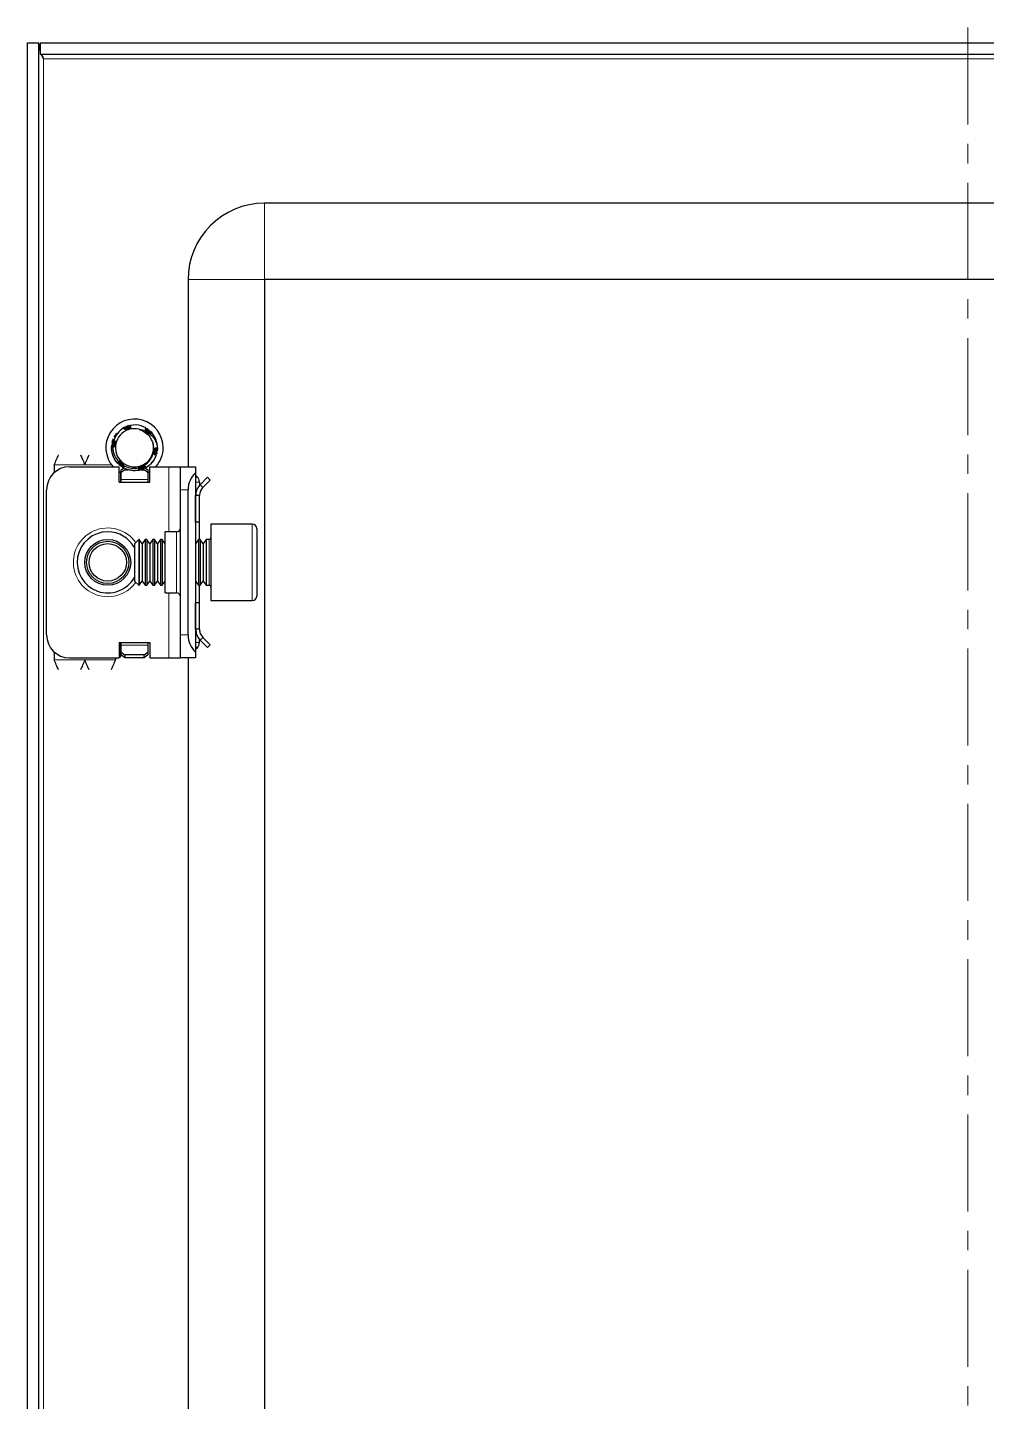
# Model space of a CAD drawing. Header units: millimetres. Extents: x 254 to 1192, y -979 to 1409.
# Drawn here: x 945.9 to 1071.4, y 1116.2 to 1296 of the extents above; entities that cross this region are included whole.
import ezdxf

# ---------------------------------------------------------------- set-up
doc = ezdxf.new("R2010")
doc.units = ezdxf.units.MM
doc.linetypes.add('CENTERX2', pattern=[20.32, 12.7, -2.54, 2.54, -2.54])
doc.layers.add('FORMAT', color=7, linetype='Continuous')

msp = doc.modelspace()

# ---------------------------------------------------------------- linework, layer by layer
at = {"color": 7, "linetype": 'Continuous', "lineweight": 25}
for p, q in [((945.93, 1294.05), (947.43, 1294.05)), ((945.93, -866.95), (945.93, 1294.05)), ((947.43, -866.95), (947.43, 1294.05)), ((947.63, 1292.55), (947.63, 1294.05)), ((947.63, 1294.05), (1190.23, 1294.05)), ((947.63, 1292.55), (1190.23, 1292.55)), ((1160.93, 1273.05), (976.93, 1273.05)), ((966.93, 1263.05), (966.93, 1238.55)), ((976.93, 1263.05), (976.93, -835.95)), ((1160.93, 1263.05), (976.93, 1263.05)), ((958.31, 1243.57), (958.51, 1243.69)), ((958.48, 1243.68), (958.44, 1243.65)), ((958.49, 1243.61), (958.44, 1243.65)), ((958.48, 1243.68), (958.71, 1243.76)), ((958.67, 1243.77), (958.62, 1243.75)), ((958.86, 1243.85), (958.81, 1243.83)), ((958.86, 1243.85), (959.08, 1243.92)), ((959.05, 1243.92), (959, 1243.9)), ((959.24, 1243.97), (959.19, 1243.96)), ((960.13, 1244.04), (959.38, 1243.97)), ((961.63, 1243.52), (961.58, 1243.55)), ((961.79, 1243.4), (961.75, 1243.43)), ((961.95, 1243.27), (961.91, 1243.3)), ((962.09, 1243.13), (962.06, 1243.16)), ((962.09, 1243.13), (962.21, 1242.99)), ((962.2, 1243.01), (962.19, 1243.02)), ((956.93, 1241.14), (956.96, 1241.4)), ((956.93, 1240.94), (956.96, 1241.18)), ((956.93, 1241.14), (956.93, 1241.09)), ((956.93, 1240.94), (956.93, 1240.89)), ((956.95, 1241.35), (956.94, 1241.3)), ((956.95, 1240.74), (956.95, 1240.69)), ((956.97, 1241.55), (956.97, 1241.5)), ((957.01, 1241.75), (957, 1241.71)), ((957.01, 1241.75), (957.09, 1241.99)), ((957.07, 1241.94), (957.05, 1241.9)), ((962.22, 1241.92), (962.39, 1241.51)), ((962.92, 1240.85), (962.86, 1240.54)), ((962.9, 1240.65), (962.91, 1240.7)), ((962.92, 1240.85), (962.93, 1240.9)), ((962.93, 1241.05), (962.93, 1241.05)), ((956.97, 1240.55), (956.98, 1240.5)), ((957.01, 1240.36), (957.02, 1240.32)), ((957.06, 1240.19), (957.07, 1240.14)), ((957.12, 1240.01), (957.12, 1240)), ((957.7, 1239.04), (957.73, 1239)), ((957.84, 1238.9), (957.87, 1238.87)), ((962.17, 1239.12), (962.05, 1238.93)), ((962.7, 1239.93), (962.6, 1239.74)), ((962.71, 1239.93), (962.61, 1239.75)), ((962.77, 1240.07), (962.78, 1240.11)), ((962.82, 1240.25), (962.83, 1240.29)), ((962.87, 1240.44), (962.88, 1240.49)), ((949.43, 1238.8), (949.43, 1237.78)), ((951.43, 1238.55), (957.93, 1238.55)), ((957.93, 1236.55), (957.93, 1238.55)), ((958.13, 1237.76), (957.93, 1237.88)), ((958.15, 1238.63), (957.94, 1238.82)), ((957.99, 1238.76), (958.03, 1238.73)), ((958.13, 1236.55), (958.13, 1237.76)), ((958.15, 1238.63), (958.19, 1238.6)), ((958.18, 1238.17), (958.52, 1238.41)), ((958.68, 1238.17), (958.18, 1237.82)), ((958.18, 1237.82), (958.18, 1238.17)), ((958.18, 1236.9), (958.18, 1237.82)), ((958.32, 1238.52), (958.36, 1238.49)), ((958.5, 1238.41), (958.36, 1238.53)), ((958.5, 1238.41), (958.54, 1238.39)), ((958.68, 1238.17), (959.08, 1238.17)), ((958.85, 1238.25), (958.9, 1238.23)), ((959.03, 1238.19), (959.08, 1238.17)), ((959.21, 1238.14), (959.25, 1238.13)), ((960.38, 1238.09), (960.2, 1238.06)), ((960.53, 1238.11), (960.57, 1238.12)), ((960.77, 1238.17), (961.18, 1238.17)), ((961.68, 1237.82), (961.18, 1238.17)), ((961.27, 1238.46), (961.68, 1238.17)), ((961.68, 1238.17), (961.68, 1237.82)), ((961.93, 1237.88), (961.68, 1237.73)), ((961.68, 1237.82), (961.68, 1236.9)), ((961.93, 1236.55), (961.93, 1238.55)), ((961.93, 1238.55), (964.43, 1238.55)), ((964.43, 1238.55), (965.93, 1238.55)), ((965.93, 1238.55), (967.93, 1238.55)), ((965.93, 1235.55), (965.93, 1238.55)), ((967.93, 1238.55), (967.93, 1237.78)), ((967.93, 1237.78), (967.93, 1214.31)), ((967.93, 1237.46), (968.14, 1237.26)), ((968.52, 1236.21), (969.49, 1237.19)), ((969.49, 1237.19), (969.84, 1236.83)), ((948.43, 1216.55), (948.43, 1235.55)), ((957.93, 1236.55), (961.93, 1236.55)), ((958.18, 1236.55), (958.18, 1236.9)), ((961.68, 1236.9), (961.68, 1236.55)), ((965.93, 1216.55), (965.93, 1235.55)), ((966.93, 1216.55), (966.93, 1235.55)), ((968.43, 1236.55), (968.43, 1236.09)), ((968.87, 1235.86), (968.52, 1236.21)), ((968.87, 1235.86), (969.84, 1236.83)), ((968.43, 1234.8), (967.93, 1234.8)), ((967.93, 1231.3), (967.93, 1234.8)), ((968.43, 1231.3), (968.43, 1234.8)), ((965.43, 1230.05), (963.93, 1230.05)), ((963.93, 1222.05), (963.93, 1230.05)), ((968.43, 1231.3), (967.93, 1231.3)), ((968.43, 1229.05), (968.43, 1231.3)), ((975.33, 1231.05), (969.93, 1231.05)), ((969.93, 1231.05), (969.93, 1223.35)), ((975.93, 1230.45), (975.93, 1223.68)), ((960.48, 1229.05), (959.93, 1228.49)), ((959.93, 1228.49), (959.93, 1224.73)), ((960.54, 1229.05), (960.48, 1229.05)), ((960.48, 1229.05), (960.48, 1224.43)), ((960.93, 1228.49), (960.54, 1229.05)), ((960.54, 1229.05), (960.54, 1228.58)), ((960.54, 1228.58), (960.54, 1223.05)), ((961.32, 1229.05), (960.93, 1228.49)), ((960.93, 1228.49), (960.93, 1228.11)), ((960.93, 1228.11), (960.93, 1223.6)), ((961.54, 1229.05), (961.32, 1229.05)), ((961.32, 1229.05), (961.32, 1228.58)), ((961.32, 1228.58), (961.32, 1223.05)), ((961.93, 1228.49), (961.54, 1229.05)), ((961.54, 1229.05), (961.54, 1228.58)), ((961.54, 1228.58), (961.54, 1223.05)), ((962.32, 1229.05), (961.93, 1228.49)), ((961.93, 1228.49), (961.93, 1228.11)), ((961.93, 1228.11), (961.93, 1223.6)), ((962.54, 1229.05), (962.32, 1229.05)), ((962.32, 1229.05), (962.32, 1228.58)), ((962.32, 1228.58), (962.32, 1223.05)), ((962.93, 1228.49), (962.54, 1229.05)), ((962.54, 1229.05), (962.54, 1228.58)), ((962.54, 1228.58), (962.54, 1223.05)), ((963.32, 1229.05), (962.93, 1228.49)), ((962.93, 1228.49), (962.93, 1228.11)), ((962.93, 1228.11), (962.93, 1223.6)), ((963.54, 1229.05), (963.32, 1229.05)), ((963.32, 1229.05), (963.32, 1228.58)), ((963.32, 1228.58), (963.32, 1223.05)), ((963.93, 1228.49), (963.54, 1229.05)), ((963.54, 1229.05), (963.54, 1228.58)), ((963.54, 1228.58), (963.54, 1223.05)), ((968.32, 1229.05), (967.93, 1228.49)), ((968.54, 1229.05), (968.32, 1229.05)), ((968.32, 1229.05), (968.32, 1228.58)), ((968.32, 1228.58), (968.32, 1223.05)), ((968.93, 1228.49), (968.54, 1229.05)), ((968.54, 1229.05), (968.54, 1228.58)), ((968.54, 1228.58), (968.54, 1223.05)), ((969.32, 1229.05), (968.93, 1228.49)), ((968.93, 1228.49), (968.93, 1228.11)), ((968.93, 1228.11), (968.93, 1223.6)), ((969.68, 1229.05), (969.32, 1229.05)), ((969.32, 1229.05), (969.32, 1228.58)), ((969.32, 1228.58), (969.32, 1223.05)), ((959.93, 1224.73), (959.93, 1223.6)), ((959.93, 1223.6), (960.48, 1223.05)), ((960.48, 1224.43), (960.48, 1223.05)), ((960.48, 1223.05), (960.54, 1223.05)), ((960.54, 1223.05), (960.93, 1223.6)), ((960.93, 1223.6), (961.32, 1223.05)), ((961.32, 1223.05), (961.54, 1223.05)), ((961.54, 1223.05), (961.93, 1223.6)), ((961.93, 1223.6), (962.32, 1223.05)), ((962.32, 1223.05), (962.54, 1223.05)), ((962.54, 1223.05), (962.93, 1223.6)), ((962.93, 1223.6), (963.32, 1223.05)), ((963.32, 1223.05), (963.54, 1223.05)), ((963.54, 1223.05), (963.93, 1223.6)), ((967.93, 1223.6), (968.32, 1223.05)), ((968.32, 1223.05), (968.54, 1223.05)), ((968.43, 1220.8), (968.43, 1223.05)), ((968.54, 1223.05), (968.93, 1223.6)), ((968.93, 1223.6), (969.32, 1223.05)), ((969.32, 1223.05), (969.68, 1223.05)), ((969.93, 1223.35), (969.93, 1221.05)), ((975.93, 1223.68), (975.93, 1221.65)), ((963.93, 1222.05), (965.43, 1222.05)), ((969.93, 1221.05), (975.33, 1221.05)), ((967.93, 1220.8), (968.43, 1220.8)), ((967.93, 1217.3), (967.93, 1220.8)), ((968.43, 1217.3), (968.43, 1220.8)), ((957.93, 1215.55), (957.93, 1213.55)), ((957.93, 1215.55), (961.93, 1215.55)), ((958.13, 1213.67), (958.13, 1215.55)), ((958.18, 1215.2), (958.18, 1215.55)), ((961.68, 1215.55), (961.68, 1215.2)), ((961.93, 1215.55), (961.93, 1213.55)), ((965.93, 1213.55), (965.93, 1216.55)), ((968.43, 1217.3), (967.93, 1217.3)), ((968.43, 1215.55), (968.43, 1215.94)), ((968.87, 1216.24), (968.52, 1215.88)), ((968.52, 1215.88), (969.49, 1214.91)), ((968.87, 1216.24), (969.84, 1215.26)), ((949.43, 1214.31), (949.43, 1213.3)), ((958.18, 1214.28), (958.18, 1215.2)), ((958.18, 1214.28), (958.68, 1213.93)), ((958.18, 1213.93), (958.18, 1214.28)), ((958.68, 1213.57), (958.18, 1213.93)), ((961.18, 1213.93), (958.68, 1213.93)), ((958.68, 1213.93), (958.68, 1213.57)), ((961.18, 1213.93), (961.68, 1214.28)), ((961.18, 1213.57), (961.18, 1213.93)), ((961.68, 1213.93), (961.18, 1213.57)), ((961.68, 1215.2), (961.68, 1214.28)), ((961.68, 1214.28), (961.68, 1213.93)), ((968.14, 1214.84), (967.93, 1214.63)), ((967.93, 1214.31), (967.93, 1213.55)), ((969.49, 1214.91), (969.84, 1215.26)), ((951.43, 1213.55), (957.93, 1213.55)), ((957.43, 1213.55), (957.43, 1213.3)), ((957.93, 1213.67), (958.13, 1213.67)), ((961.18, 1213.57), (958.68, 1213.57)), ((961.93, 1213.55), (964.43, 1213.55)), ((964.43, 1213.55), (965.93, 1213.55)), ((967.93, 1213.55), (965.93, 1213.55)), ((966.93, 1213.55), (966.93, 538.55))]:
    msp.add_line(p, q, dxfattribs=at)
at = {"color": 8, "linetype": 'Continuous', "lineweight": 18}
for p, q in [((948.03, -864.85), (948.03, 1291.95)), ((948.03, 1291.95), (1189.83, 1291.95)), ((976.93, 1263.05), (976.93, 1273.05)), ((976.93, 1263.05), (966.93, 1263.05)), ((949.43, 1238.8), (953.43, 1238.8)), ((953.43, 1238.8), (956.93, 1238.8)), ((964.43, 1230.05), (964.43, 1238.55)), ((967.93, 1237.05), (968.14, 1237.26)), ((961.68, 1236.9), (958.18, 1236.9)), ((966.93, 1235.55), (965.93, 1235.55)), ((967.93, 1236.55), (968.43, 1236.55)), ((965.43, 1222.05), (965.43, 1230.05)), ((975.33, 1223.35), (975.33, 1231.05)), ((969.68, 1223.05), (969.68, 1229.05)), ((975.33, 1221.05), (975.33, 1223.35)), ((964.43, 1213.55), (964.43, 1222.05)), ((965.93, 1216.55), (966.93, 1216.55)), ((967.93, 1215.55), (968.43, 1215.55)), ((958.18, 1215.2), (961.68, 1215.2)), ((967.93, 1215.05), (968.14, 1214.84)), ((949.43, 1213.3), (953.43, 1213.3)), ((957.43, 1213.3), (953.43, 1213.3))]:
    msp.add_line(p, q, dxfattribs=at)
at = {"color": 7, "linetype": 'Continuous', "lineweight": 25}
for radius in [3, 2.76, 2.45]:
    msp.add_circle((956.43, 1226.05), radius, dxfattribs=at)
for centre, radius, start, end in [((976.93, 1263.05), 10, 90, 180), ((959.93, 1241.05), 3.75, 0, 221.8103), ((959.93, 1241.05), 2.5, 108.5944, 168.5944), ((959.93, 1241.05), 2.5, 75.8881, 108.5944), ((959.93, 1241.05), 3, 59.9286, 86.2193), ((959.93, 1241.05), 3, 360, 40.7437), ((959.93, 1241.05), 2.5, 168.5944, 228.5944), ((959.93, 1241.05), 2.5, 348.5944, 10.5165), ((959.93, 1241.05), 3.75, 318.1897, 0), ((959.93, 1241.05), 2.5, 228.5944, 288.5944), ((959.93, 1241.05), 2.5, 288.5944, 348.5944), ((951.43, 1235.55), 3, 90, 180), ((969.93, 1235.55), 3, 131.8103, 180), ((967.43, 1236.55), 1, 360, 45), ((956.43, 1226.05), 4, 90, 331.045), ((956.43, 1226.05), 4, 28.955, 90), ((965.43, 1230.55), 0.5, 270, 0), ((975.33, 1230.45), 0.6, 0, 90), ((969.68, 1229.3), 0.25, 270, 0), ((969.68, 1222.8), 0.25, 360, 90), ((965.43, 1221.55), 0.5, 0, 90), ((975.33, 1221.65), 0.6, 270, 360), ((951.43, 1216.55), 3, 180, 270), ((969.93, 1216.55), 3, 180, 228.1897), ((967.43, 1215.55), 1, 315, 0)]:
    msp.add_arc(centre, radius, start, end, dxfattribs=at)
at = {"color": 8, "linetype": 'Continuous', "lineweight": 18}
for start, end in [(35.4622, 270), (270, 324.5378)]:
    msp.add_arc((956.43, 1226.05), 4.5, start, end, dxfattribs=at)
at = {"color": 7, "linetype": 'Continuous', "lineweight": 25}
for points, knots in [([(947.63, 1292.94), (947.62, 1292.97), (947.48, 1293.34), (947.45, 1293.71), (947.43, 1294.05)], [0, 0, 0, 0, 0.0909305, 1, 1, 1, 1]), ([(948.03, 1291.95), (947.94, 1292.13), (947.85, 1292.33), (947.78, 1292.53), (947.77, 1292.55)], [0, 0, 0, 0, 0.908361, 1, 1, 1, 1]), ([(958.47, 1243.6), (958.39, 1243.55), (958.05, 1243.32), (957.56, 1242.81), (957.33, 1242.26), (957.23, 1242.02)], [0, 0, 0, 0, 0.128781, 0.613629, 1, 1, 1, 1]), ([(957.29, 1242.46), (957.3, 1242.49), (957.37, 1242.67), (957.5, 1242.81), (957.6, 1242.94)], [0, 0, 0, 0, 0.128161, 1, 1, 1, 1]), ([(959.13, 1243.42), (959.12, 1243.41), (959.07, 1243.4), (958.99, 1243.39), (958.9, 1243.39), (958.81, 1243.4), (958.72, 1243.43), (958.64, 1243.46), (958.56, 1243.51), (958.51, 1243.56), (958.48, 1243.59), (958.47, 1243.6)], [0, 0, 0, 0, 0.04296, 0.1733, 0.274263, 0.401081, 0.527716, 0.654259, 0.780759, 0.936852, 1, 1, 1, 1]), ([(958.48, 1243.68), (958.51, 1243.66), (958.57, 1243.62), (958.64, 1243.55), (958.68, 1243.49), (958.7, 1243.45), (958.7, 1243.43)], [0, 0, 0, 0, 0.319514, 0.608493, 0.891527, 1, 1, 1, 1]), ([(958.78, 1243.41), (958.78, 1243.41), (958.78, 1243.45), (958.76, 1243.51), (958.73, 1243.6), (958.68, 1243.68), (958.64, 1243.73), (958.62, 1243.75)], [0, 0, 0, 0, 0.00279, 0.269575, 0.536371, 0.765499, 1, 1, 1, 1]), ([(958.67, 1243.77), (958.69, 1243.75), (958.75, 1243.71), (958.81, 1243.63), (958.85, 1243.55), (958.88, 1243.47), (958.88, 1243.42), (958.89, 1243.39)], [0, 0, 0, 0, 0.234253, 0.442787, 0.646465, 0.841043, 1, 1, 1, 1]), ([(958.92, 1243.39), (958.92, 1243.42), (958.93, 1243.48), (958.92, 1243.58), (958.9, 1243.67), (958.86, 1243.76), (958.83, 1243.81), (958.81, 1243.83)], [0, 0, 0, 0, 0.181695, 0.396783, 0.61186, 0.803681, 1, 1, 1, 1]), ([(958.86, 1243.85), (958.88, 1243.83), (958.93, 1243.78), (958.98, 1243.7), (959.02, 1243.61), (959.03, 1243.53), (959.03, 1243.46), (959.02, 1243.41), (959.02, 1243.39)], [0, 0, 0, 0, 0.208724, 0.39105, 0.568219, 0.73683, 0.894853, 1, 1, 1, 1]), ([(959.04, 1243.4), (959.04, 1243.41), (959.06, 1243.44), (959.08, 1243.52), (959.09, 1243.62), (959.08, 1243.72), (959.05, 1243.81), (959.02, 1243.87), (959, 1243.9)], [0, 0, 0, 0, 0.0433877, 0.2328804, 0.4222739, 0.6116319, 0.8032794, 1, 1, 1, 1]), ([(959.05, 1243.92), (959.07, 1243.89), (959.11, 1243.84), (959.15, 1243.75), (959.17, 1243.67), (959.17, 1243.58), (959.16, 1243.51), (959.15, 1243.45), (959.13, 1243.42), (959.12, 1243.42)], [0, 0, 0, 0, 0.198483, 0.367712, 0.531083, 0.685778, 0.830503, 0.965152, 1, 1, 1, 1]), ([(959.38, 1243.97), (959.39, 1243.95), (959.41, 1243.91), (959.43, 1243.83), (959.43, 1243.75), (959.41, 1243.68), (959.37, 1243.59), (959.31, 1243.51), (959.22, 1243.45), (959.16, 1243.43), (959.13, 1243.42)], [0, 0, 0, 0, 0.098631, 0.238541, 0.378532, 0.49895, 0.601027, 0.777401, 0.9101, 1, 1, 1, 1]), ([(959.15, 1243.44), (959.16, 1243.46), (959.19, 1243.51), (959.22, 1243.59), (959.24, 1243.69), (959.24, 1243.82), (959.21, 1243.91), (959.19, 1243.96)], [0, 0, 0, 0, 0.13286, 0.29106, 0.491007, 0.69089, 1, 1, 1, 1]), ([(959.24, 1243.97), (959.25, 1243.94), (959.28, 1243.89), (959.31, 1243.81), (959.32, 1243.72), (959.31, 1243.64), (959.28, 1243.55), (959.24, 1243.49), (959.21, 1243.45)], [0, 0, 0, 0, 0.16279, 0.324686, 0.479688, 0.626058, 0.76302, 1, 1, 1, 1]), ([(959.23, 1243.47), (959.24, 1243.47), (959.27, 1243.5), (959.3, 1243.56), (959.35, 1243.63), (959.38, 1243.73), (959.39, 1243.82), (959.39, 1243.9), (959.39, 1243.95), (959.38, 1243.97)], [0, 0, 0, 0, 0.036757, 0.196192, 0.355485, 0.51469, 0.719746, 0.882005, 1, 1, 1, 1]), ([(960.54, 1243.47), (960.82, 1243.42), (961.12, 1243.37), (961.39, 1243.24), (961.4, 1243.24)], [0, 0, 0, 0, 0.965671, 1, 1, 1, 1]), ([(960.54, 1243.47), (960.63, 1243.44), (960.77, 1243.38), (960.9, 1243.31), (960.94, 1243.28)], [0, 0, 0, 0, 0.681733, 1, 1, 1, 1]), ([(960.94, 1243.28), (961.01, 1243.25), (961.33, 1243.09), (961.85, 1242.67), (962.09, 1242.17), (962.22, 1241.92)], [0, 0, 0, 0, 0.130652, 0.560007, 1, 1, 1, 1]), ([(961.4, 1243.24), (961.39, 1243.25), (961.38, 1243.3), (961.37, 1243.37), (961.38, 1243.46), (961.39, 1243.56), (961.42, 1243.62), (961.43, 1243.65)], [0, 0, 0, 0, 0.113604, 0.31095, 0.508229, 0.75166, 1, 1, 1, 1]), ([(961.45, 1243.63), (961.45, 1243.6), (961.45, 1243.53), (961.42, 1243.43), (961.4, 1243.37), (961.38, 1243.35), (961.38, 1243.35)], [0, 0, 0, 0, 0.357139, 0.680979, 0.998183, 1, 1, 1, 1]), ([(961.39, 1243.26), (961.41, 1243.28), (961.46, 1243.32), (961.51, 1243.39), (961.56, 1243.47), (961.58, 1243.52), (961.58, 1243.55)], [0, 0, 0, 0, 0.228254, 0.510351, 0.752319, 1, 1, 1, 1]), ([(962, 1242.83), (961.98, 1242.83), (961.94, 1242.81), (961.85, 1242.81), (961.75, 1242.82), (961.66, 1242.86), (961.59, 1242.91), (961.5, 1242.99), (961.43, 1243.11), (961.41, 1243.2), (961.4, 1243.24)], [0, 0, 0, 0, 0.073646, 0.169563, 0.351373, 0.438893, 0.519676, 0.682906, 0.8512, 1, 1, 1, 1]), ([(961.63, 1243.52), (961.62, 1243.49), (961.61, 1243.42), (961.58, 1243.33), (961.53, 1243.25), (961.48, 1243.19), (961.44, 1243.16), (961.42, 1243.15)], [0, 0, 0, 0, 0.240212, 0.454711, 0.664287, 0.864517, 1, 1, 1, 1]), ([(961.44, 1243.11), (961.46, 1243.12), (961.52, 1243.15), (961.6, 1243.2), (961.67, 1243.27), (961.72, 1243.35), (961.74, 1243.4), (961.75, 1243.43)], [0, 0, 0, 0, 0.172104, 0.391099, 0.610089, 0.802801, 1, 1, 1, 1]), ([(961.79, 1243.4), (961.78, 1243.37), (961.77, 1243.3), (961.73, 1243.21), (961.67, 1243.14), (961.61, 1243.09), (961.55, 1243.05), (961.5, 1243.03), (961.49, 1243.03)], [0, 0, 0, 0, 0.209239, 0.392702, 0.571062, 0.740844, 0.899958, 1, 1, 1, 1]), ([(961.5, 1243.01), (961.51, 1243.01), (961.55, 1243.01), (961.63, 1243.04), (961.72, 1243.09), (961.8, 1243.15), (961.86, 1243.22), (961.9, 1243.27), (961.91, 1243.3)], [0, 0, 0, 0, 0.0505, 0.241124, 0.431653, 0.622154, 0.808692, 1, 1, 1, 1]), ([(961.95, 1243.27), (961.94, 1243.23), (961.91, 1243.17), (961.86, 1243.09), (961.8, 1243.03), (961.73, 1242.99), (961.65, 1242.96), (961.6, 1242.94), (961.57, 1242.94), (961.56, 1242.94)], [0, 0, 0, 0, 0.198035, 0.367663, 0.531495, 0.686664, 0.831818, 0.981917, 1, 1, 1, 1]), ([(961.58, 1242.93), (961.58, 1242.93), (961.62, 1242.93), (961.68, 1242.93), (961.77, 1242.95), (961.85, 1242.99), (961.93, 1243.03), (962, 1243.09), (962.04, 1243.14), (962.06, 1243.16)], [0, 0, 0, 0, 0.018281, 0.175639, 0.332896, 0.490097, 0.647274, 0.821632, 1, 1, 1, 1]), ([(962.09, 1243.13), (962.08, 1243.1), (962.05, 1243.05), (961.99, 1242.99), (961.92, 1242.94), (961.85, 1242.9), (961.78, 1242.88), (961.7, 1242.87), (961.65, 1242.88), (961.63, 1242.89)], [0, 0, 0, 0, 0.159446, 0.318034, 0.469983, 0.61348, 0.747649, 0.872856, 1, 1, 1, 1]), ([(961.64, 1242.88), (961.67, 1242.87), (961.73, 1242.86), (961.81, 1242.86), (961.89, 1242.87), (961.97, 1242.89), (962.08, 1242.93), (962.15, 1242.99), (962.19, 1243.02)], [0, 0, 0, 0, 0.149407, 0.278563, 0.407661, 0.536722, 0.727045, 1, 1, 1, 1]), ([(962.2, 1243.01), (962.19, 1242.98), (962.15, 1242.93), (962.09, 1242.88), (962.04, 1242.85), (962, 1242.83), (962, 1242.83)], [0, 0, 0, 0, 0.315056, 0.630194, 0.945514, 1, 1, 1, 1]), ([(962, 1242.83), (962.03, 1242.81), (962.27, 1242.58), (962.62, 1242.12), (962.86, 1241.51), (962.91, 1241.17), (962.93, 1241.05)], [0, 0, 0, 0, 0.050685, 0.485619, 0.826643, 1, 1, 1, 1]), ([(956.93, 1241.14), (956.96, 1241.16), (957.03, 1241.19), (957.12, 1241.21), (957.21, 1241.22), (957.26, 1241.21), (957.28, 1241.2)], [0, 0, 0, 0, 0.293779, 0.558982, 0.818494, 1, 1, 1, 1]), ([(957.16, 1241.12), (957.14, 1241.12), (957.09, 1241.13), (957.01, 1241.12), (956.96, 1241.1), (956.93, 1241.09)], [0, 0, 0, 0, 0.236131, 0.613435, 1, 1, 1, 1]), ([(957.7, 1239.04), (957.58, 1239.19), (957.3, 1239.54), (957.01, 1240.2), (956.96, 1240.71), (956.93, 1240.96)], [0, 0, 0, 0, 0.274163, 0.639603, 1, 1, 1, 1]), ([(957.33, 1241.25), (957.32, 1241.25), (957.28, 1241.27), (957.21, 1241.3), (957.12, 1241.32), (957.03, 1241.32), (956.97, 1241.31), (956.94, 1241.3)], [0, 0, 0, 0, 0.050156, 0.304513, 0.55888, 0.776903, 1, 1, 1, 1]), ([(957.04, 1240.3), (957.02, 1240.35), (956.96, 1240.5), (956.95, 1240.66), (956.94, 1240.78)], [0, 0, 0, 0, 0.28291, 1, 1, 1, 1]), ([(956.95, 1241.35), (956.98, 1241.36), (957.04, 1241.39), (957.14, 1241.4), (957.23, 1241.4), (957.31, 1241.37), (957.37, 1241.36), (957.39, 1241.34), (957.39, 1241.34)], [0, 0, 0, 0, 0.227908, 0.430276, 0.627707, 0.816134, 0.99284, 1, 1, 1, 1]), ([(956.97, 1241.55), (957.01, 1241.56), (957.07, 1241.58), (957.17, 1241.58), (957.26, 1241.57), (957.34, 1241.54), (957.4, 1241.5), (957.44, 1241.46), (957.45, 1241.45)], [0, 0, 0, 0, 0.205811, 0.38496, 0.558827, 0.724121, 0.878934, 1, 1, 1, 1]), ([(957.41, 1241.36), (957.38, 1241.38), (957.33, 1241.43), (957.24, 1241.47), (957.15, 1241.5), (957.06, 1241.51), (957, 1241.51), (956.97, 1241.5)], [0, 0, 0, 0, 0.19243, 0.403622, 0.614801, 0.805152, 1, 1, 1, 1]), ([(957.44, 1241.5), (957.41, 1241.52), (957.37, 1241.57), (957.29, 1241.63), (957.2, 1241.67), (957.11, 1241.7), (957.04, 1241.7), (957, 1241.71)], [0, 0, 0, 0, 0.183111, 0.381533, 0.579913, 0.787111, 1, 1, 1, 1]), ([(957.01, 1241.75), (957.05, 1241.76), (957.12, 1241.76), (957.21, 1241.75), (957.29, 1241.72), (957.36, 1241.68), (957.42, 1241.64), (957.45, 1241.6), (957.47, 1241.58)], [0, 0, 0, 0, 0.207037, 0.38272, 0.55212, 0.712365, 0.86221, 1, 1, 1, 1]), ([(957.47, 1241.59), (957.46, 1241.61), (957.44, 1241.65), (957.39, 1241.72), (957.31, 1241.79), (957.23, 1241.84), (957.14, 1241.88), (957.08, 1241.89), (957.05, 1241.9)], [0, 0, 0, 0, 0.112687, 0.266978, 0.464332, 0.661607, 0.829157, 1, 1, 1, 1]), ([(957.06, 1241.88), (957.06, 1241.9), (957.08, 1242.02), (957.13, 1242.12), (957.17, 1242.2)], [0, 0, 0, 0, 0.218168, 1, 1, 1, 1]), ([(957.07, 1241.94), (957.1, 1241.94), (957.15, 1241.94), (957.24, 1241.91), (957.31, 1241.88), (957.38, 1241.83), (957.43, 1241.77), (957.46, 1241.71), (957.49, 1241.67), (957.49, 1241.64), (957.49, 1241.64)], [0, 0, 0, 0, 0.159812, 0.318711, 0.470648, 0.614013, 0.748131, 0.873387, 0.991083, 1, 1, 1, 1]), ([(957.48, 1241.54), (957.47, 1241.51), (957.45, 1241.44), (957.4, 1241.34), (957.33, 1241.25), (957.26, 1241.19), (957.19, 1241.14), (957.14, 1241.1), (957.1, 1241.09), (957.09, 1241.09)], [0, 0, 0, 0, 0.125166, 0.336769, 0.488675, 0.640371, 0.791962, 0.943503, 1, 1, 1, 1]), ([(957.09, 1241.09), (957.1, 1241.01), (957.12, 1240.62), (957.29, 1239.95), (957.66, 1239.47), (957.83, 1239.25)], [0, 0, 0, 0, 0.108003, 0.585763, 1, 1, 1, 1]), ([(957.23, 1242.02), (957.23, 1242.02), (957.26, 1242.01), (957.32, 1241.98), (957.38, 1241.93), (957.42, 1241.88), (957.46, 1241.8), (957.49, 1241.7), (957.49, 1241.6), (957.48, 1241.55), (957.48, 1241.54)], [0, 0, 0, 0, 0.022761, 0.192243, 0.346896, 0.477535, 0.588677, 0.783334, 0.968624, 1, 1, 1, 1]), ([(957.5, 1241.61), (957.49, 1241.65), (957.48, 1241.71), (957.44, 1241.79), (957.39, 1241.87), (957.33, 1241.94), (957.28, 1241.98), (957.24, 1242.01), (957.23, 1242.02)], [0, 0, 0, 0, 0.182737, 0.363423, 0.543947, 0.724373, 0.904747, 1, 1, 1, 1]), ([(962.38, 1240.55), (962.38, 1240.56), (962.39, 1240.61), (962.41, 1240.66), (962.43, 1240.71), (962.44, 1240.72)], [0, 0, 0, 0, 0.157682, 0.8030401, 1, 1, 1, 1]), ([(962.44, 1240.72), (962.45, 1240.82), (962.46, 1241.09), (962.42, 1241.35), (962.39, 1241.51)], [0, 0, 0, 0, 0.408521, 1, 1, 1, 1]), ([(962.41, 1240.7), (962.42, 1240.69), (962.45, 1240.65), (962.51, 1240.6), (962.6, 1240.55), (962.69, 1240.51), (962.78, 1240.49), (962.85, 1240.49), (962.88, 1240.49)], [0, 0, 0, 0, 0.0698715, 0.2584547, 0.4469509, 0.6354224, 0.81547, 1, 1, 1, 1]), ([(962.9, 1240.65), (962.87, 1240.63), (962.8, 1240.61), (962.71, 1240.61), (962.62, 1240.62), (962.54, 1240.64), (962.47, 1240.67), (962.44, 1240.7), (962.43, 1240.7)], [0, 0, 0, 0, 0.214065, 0.402363, 0.585629, 0.760234, 0.923894, 1, 1, 1, 1]), ([(962.44, 1240.76), (962.45, 1240.77), (962.46, 1240.81), (962.5, 1240.86), (962.56, 1240.91), (962.62, 1240.96), (962.7, 1241), (962.78, 1241.03), (962.86, 1241.05), (962.91, 1241.05), (962.93, 1241.05)], [0, 0, 0, 0, 0.060221, 0.18113, 0.301988, 0.42281, 0.589437, 0.75603, 0.87711, 1, 1, 1, 1]), ([(962.47, 1240.81), (962.49, 1240.79), (962.54, 1240.75), (962.63, 1240.71), (962.73, 1240.69), (962.82, 1240.68), (962.88, 1240.69), (962.91, 1240.7)], [0, 0, 0, 0, 0.189173, 0.404697, 0.62022, 0.807935, 1, 1, 1, 1]), ([(962.92, 1240.85), (962.89, 1240.84), (962.83, 1240.81), (962.73, 1240.79), (962.64, 1240.79), (962.56, 1240.8), (962.51, 1240.83), (962.49, 1240.84)], [0, 0, 0, 0, 0.235039, 0.445532, 0.651268, 0.847853, 1, 1, 1, 1]), ([(962.57, 1240.92), (962.6, 1240.91), (962.66, 1240.89), (962.75, 1240.88), (962.84, 1240.88), (962.9, 1240.89), (962.93, 1240.9)], [0, 0, 0, 0, 0.237597, 0.516729, 0.755527, 1, 1, 1, 1]), ([(962.93, 1241.06), (962.9, 1241.04), (962.84, 1241.01), (962.74, 1240.98), (962.68, 1240.98), (962.66, 1240.98)], [0, 0, 0, 0, 0.371226, 0.708872, 1, 1, 1, 1]), ([(962.93, 1241.06), (962.93, 1241.01), (962.93, 1240.93), (962.92, 1240.85), (962.91, 1240.83)], [0, 0, 0, 0, 0.659859, 1, 1, 1, 1]), ([(949.43, 1238.8), (949.53, 1239.04), (949.72, 1239.53), (949.91, 1239.92), (950, 1240.12)], [0, 0, 0, 0, 0.502065, 1, 1, 1, 1]), ([(952.86, 1240.11), (952.94, 1239.95), (953.11, 1239.61), (953.3, 1239.12), (953.41, 1238.84), (953.43, 1238.8)], [0, 0, 0, 0, 0.415483, 0.917152, 1, 1, 1, 1]), ([(953.43, 1238.8), (953.53, 1239.04), (953.72, 1239.53), (953.91, 1239.92), (954, 1240.12)], [0, 0, 0, 0, 0.502065, 1, 1, 1, 1]), ([(957.24, 1239.75), (957.22, 1239.78), (957.13, 1239.92), (957.09, 1240.08), (957.05, 1240.21)], [0, 0, 0, 0, 0.192577, 1, 1, 1, 1]), ([(957.62, 1239.17), (957.58, 1239.21), (957.44, 1239.34), (957.35, 1239.51), (957.28, 1239.64)], [0, 0, 0, 0, 0.288707, 1, 1, 1, 1]), ([(957.7, 1239.04), (957.72, 1239.06), (957.75, 1239.11), (957.82, 1239.17), (957.89, 1239.21), (957.96, 1239.24), (958.03, 1239.25), (958.1, 1239.26), (958.14, 1239.25), (958.15, 1239.24)], [0, 0, 0, 0, 0.169226, 0.337427, 0.497935, 0.649179, 0.790582, 0.922688, 1, 1, 1, 1]), ([(958.2, 1239.2), (958.19, 1239.2), (958.12, 1239.21), (958.02, 1239.19), (957.91, 1239.14), (957.82, 1239.09), (957.77, 1239.04), (957.73, 1239)], [0, 0, 0, 0, 0.046579, 0.362688, 0.551736, 0.740753, 1, 1, 1, 1]), ([(957.83, 1239.25), (957.84, 1239.26), (957.86, 1239.27), (957.91, 1239.28), (958, 1239.29), (958.11, 1239.28), (958.21, 1239.23), (958.26, 1239.19), (958.28, 1239.17)], [0, 0, 0, 0, 0.045866, 0.230744, 0.387461, 0.658246, 0.861978, 1, 1, 1, 1]), ([(958.19, 1239.24), (958.16, 1239.25), (958.1, 1239.27), (958.01, 1239.28), (957.92, 1239.27), (957.86, 1239.26), (957.83, 1239.25)], [0, 0, 0, 0, 0.251795, 0.502165, 0.752314, 1, 1, 1, 1]), ([(957.84, 1238.9), (957.85, 1238.93), (957.88, 1238.99), (957.94, 1239.06), (958.01, 1239.12), (958.08, 1239.16), (958.15, 1239.18), (958.19, 1239.18), (958.22, 1239.18)], [0, 0, 0, 0, 0.211659, 0.390361, 0.562352, 0.724819, 0.876696, 1, 1, 1, 1]), ([(958.29, 1239.13), (958.25, 1239.12), (958.19, 1239.11), (958.1, 1239.07), (958.01, 1239.02), (957.93, 1238.95), (957.89, 1238.89), (957.87, 1238.87)], [0, 0, 0, 0, 0.190996, 0.383798, 0.576553, 0.78528, 1, 1, 1, 1]), ([(957.99, 1238.76), (958, 1238.8), (958.02, 1238.86), (958.07, 1238.94), (958.12, 1239.01), (958.19, 1239.06), (958.25, 1239.1), (958.29, 1239.1), (958.3, 1239.1)], [0, 0, 0, 0, 0.219212, 0.409339, 0.593597, 0.768568, 0.932394, 1, 1, 1, 1]), ([(958.39, 1239.04), (958.39, 1239.04), (958.35, 1239.03), (958.29, 1239), (958.2, 1238.95), (958.13, 1238.89), (958.07, 1238.81), (958.04, 1238.76), (958.03, 1238.73)], [0, 0, 0, 0, 0.002693, 0.20821, 0.413641, 0.619057, 0.807274, 1, 1, 1, 1]), ([(958.15, 1238.63), (958.16, 1238.67), (958.17, 1238.74), (958.21, 1238.83), (958.26, 1238.9), (958.32, 1238.96), (958.37, 1239), (958.4, 1239.01), (958.4, 1239.01)], [0, 0, 0, 0, 0.222831, 0.420099, 0.612409, 0.79585, 0.967895, 1, 1, 1, 1]), ([(958.45, 1238.92), (958.44, 1238.91), (958.39, 1238.89), (958.33, 1238.84), (958.27, 1238.77), (958.22, 1238.69), (958.2, 1238.63), (958.19, 1238.6)], [0, 0, 0, 0, 0.084965, 0.329338, 0.573716, 0.784411, 1, 1, 1, 1]), ([(958.28, 1239.17), (958.29, 1239.17), (958.32, 1239.13), (958.37, 1239.07), (958.42, 1238.98), (958.46, 1238.9), (958.48, 1238.81), (958.48, 1238.76), (958.49, 1238.73)], [0, 0, 0, 0, 0.066273, 0.267344, 0.423096, 0.618734, 0.814089, 1, 1, 1, 1]), ([(961.09, 1238.69), (961.15, 1238.72), (961.48, 1238.91), (961.97, 1239.38), (962.28, 1239.96), (962.37, 1240.3), (962.38, 1240.36)], [0, 0, 0, 0, 0.104785, 0.513079, 0.918136, 1, 1, 1, 1]), ([(962.77, 1240.07), (962.56, 1239.64), (962.24, 1239), (961.65, 1238.6), (961.45, 1238.46)], [0, 0, 0, 0, 0.657042, 1, 1, 1, 1]), ([(962.48, 1239.53), (962.46, 1239.48), (962.36, 1239.18), (962.11, 1238.97), (961.91, 1238.79)], [0, 0, 0, 0, 0.171865, 1, 1, 1, 1]), ([(962.07, 1238.95), (962.08, 1238.95), (962.09, 1238.96), (962.1, 1238.97), (962.1, 1238.98)], [0, 0, 0, 0, 0.4842322, 1, 1, 1, 1]), ([(962.56, 1239.66), (962.53, 1239.59), (962.45, 1239.38), (962.29, 1239.22), (962.18, 1239.11)], [0, 0, 0, 0, 0.333789, 1, 1, 1, 1]), ([(962.2, 1239.08), (962.2, 1239.09), (962.22, 1239.11), (962.23, 1239.13), (962.24, 1239.14)], [0, 0, 0, 0, 0.296796, 1, 1, 1, 1]), ([(962.38, 1240.36), (962.38, 1240.39), (962.37, 1240.46), (962.38, 1240.52), (962.38, 1240.55)], [0, 0, 0, 0, 0.544473, 1, 1, 1, 1]), ([(962.82, 1240.25), (962.79, 1240.25), (962.73, 1240.25), (962.64, 1240.26), (962.57, 1240.29), (962.5, 1240.34), (962.44, 1240.39), (962.4, 1240.44), (962.38, 1240.48), (962.37, 1240.5)], [0, 0, 0, 0, 0.165667, 0.330522, 0.488809, 0.638525, 0.778629, 0.909213, 1, 1, 1, 1]), ([(962.77, 1240.07), (962.74, 1240.07), (962.68, 1240.08), (962.6, 1240.11), (962.53, 1240.15), (962.47, 1240.2), (962.43, 1240.26), (962.4, 1240.33), (962.37, 1240.38), (962.37, 1240.42), (962.37, 1240.43)], [0, 0, 0, 0, 0.154027, 0.307095, 0.452862, 0.590123, 0.718565, 0.838856, 0.95247, 1, 1, 1, 1]), ([(962.4, 1240.55), (962.42, 1240.53), (962.45, 1240.49), (962.51, 1240.43), (962.58, 1240.38), (962.66, 1240.33), (962.75, 1240.31), (962.8, 1240.3), (962.83, 1240.29)], [0, 0, 0, 0, 0.1372662, 0.3079499, 0.478578, 0.6491848, 0.8228334, 1, 1, 1, 1]), ([(962.4, 1240.41), (962.41, 1240.4), (962.43, 1240.36), (962.48, 1240.29), (962.55, 1240.22), (962.63, 1240.17), (962.7, 1240.13), (962.75, 1240.12), (962.78, 1240.11)], [0, 0, 0, 0, 0.076151, 0.276704, 0.47712, 0.677473, 0.837574, 1, 1, 1, 1]), ([(962.87, 1240.44), (962.83, 1240.44), (962.77, 1240.42), (962.67, 1240.43), (962.59, 1240.45), (962.51, 1240.49), (962.45, 1240.53), (962.42, 1240.56), (962.41, 1240.58)], [0, 0, 0, 0, 0.208898, 0.388587, 0.562428, 0.727295, 0.881578, 1, 1, 1, 1]), ([(962.69, 1239.94), (962.68, 1239.88), (962.65, 1239.75), (962.58, 1239.64), (962.55, 1239.58)], [0, 0, 0, 0, 0.4624819, 1, 1, 1, 1]), ([(962.87, 1240.44), (962.86, 1240.39), (962.85, 1240.31), (962.81, 1240.24), (962.8, 1240.21)], [0, 0, 0, 0, 0.6579883, 1, 1, 1, 1]), ([(958.32, 1238.52), (958.32, 1238.55), (958.33, 1238.62), (958.36, 1238.72), (958.4, 1238.8), (958.44, 1238.85), (958.46, 1238.87), (958.46, 1238.87)], [0, 0, 0, 0, 0.275174, 0.522846, 0.765225, 0.99702, 1, 1, 1, 1]), ([(958.48, 1238.73), (958.46, 1238.71), (958.42, 1238.66), (958.38, 1238.58), (958.37, 1238.52), (958.36, 1238.49)], [0, 0, 0, 0, 0.36332, 0.677837, 1, 1, 1, 1]), ([(958.56, 1238.7), (958.56, 1238.7), (958.56, 1238.67), (958.56, 1238.6), (958.53, 1238.51), (958.5, 1238.45), (958.48, 1238.42)], [0, 0, 0, 0, 0.0582551, 0.3055086, 0.6471604, 1, 1, 1, 1]), ([(960.53, 1238.11), (960.5, 1238.1), (960.18, 1238.04), (959.54, 1238.03), (958.88, 1238.21), (958.55, 1238.39), (958.48, 1238.42)], [0, 0, 0, 0, 0.044285, 0.46488, 0.894202, 1, 1, 1, 1]), ([(958.49, 1238.73), (958.55, 1238.7), (958.88, 1238.52), (959.54, 1238.33), (960.17, 1238.37), (960.46, 1238.45), (960.46, 1238.45)], [0, 0, 0, 0, 0.102158, 0.551599, 0.99962, 1, 1, 1, 1]), ([(958.5, 1238.41), (958.5, 1238.45), (958.5, 1238.52), (958.52, 1238.61), (958.54, 1238.67), (958.56, 1238.69)], [0, 0, 0, 0, 0.371432, 0.710618, 1, 1, 1, 1]), ([(959.44, 1238.11), (959.38, 1238.11), (959.23, 1238.12), (959.09, 1238.17), (959, 1238.2)], [0, 0, 0, 0, 0.353316, 1, 1, 1, 1]), ([(960.1, 1238.08), (960.03, 1238.07), (959.86, 1238.03), (959.69, 1238.06), (959.59, 1238.07)], [0, 0, 0, 0, 0.399625, 1, 1, 1, 1]), ([(960.46, 1238.45), (960.47, 1238.46), (960.49, 1238.51), (960.55, 1238.58), (960.64, 1238.65), (960.7, 1238.67), (960.73, 1238.68)], [0, 0, 0, 0, 0.153621, 0.528305, 0.811762, 1, 1, 1, 1]), ([(960.61, 1238.62), (960.58, 1238.6), (960.53, 1238.56), (960.49, 1238.49), (960.47, 1238.46), (960.46, 1238.45)], [0, 0, 0, 0, 0.4133204, 0.8335068, 1, 1, 1, 1]), ([(960.53, 1238.11), (960.52, 1238.14), (960.49, 1238.19), (960.48, 1238.27), (960.48, 1238.36), (960.49, 1238.43), (960.52, 1238.52), (960.57, 1238.58), (960.6, 1238.61)], [0, 0, 0, 0, 0.162579, 0.32416, 0.478216, 0.623372, 0.759205, 1, 1, 1, 1]), ([(960.64, 1238.61), (960.64, 1238.61), (960.61, 1238.57), (960.57, 1238.48), (960.55, 1238.37), (960.54, 1238.28), (960.55, 1238.2), (960.57, 1238.14), (960.57, 1238.12)], [0, 0, 0, 0, 0.001313, 0.309582, 0.493731, 0.677835, 0.837663, 1, 1, 1, 1]), ([(960.72, 1238.15), (960.7, 1238.18), (960.66, 1238.24), (960.63, 1238.33), (960.62, 1238.41), (960.62, 1238.49), (960.64, 1238.56), (960.66, 1238.62), (960.68, 1238.65), (960.69, 1238.66)], [0, 0, 0, 0, 0.195461, 0.359649, 0.517607, 0.666788, 0.806268, 0.936243, 1, 1, 1, 1]), ([(960.76, 1238.67), (960.74, 1238.64), (960.72, 1238.59), (960.7, 1238.5), (960.7, 1238.41), (960.71, 1238.3), (960.74, 1238.22), (960.76, 1238.17)], [0, 0, 0, 0, 0.147065, 0.321231, 0.495346, 0.669443, 1, 1, 1, 1]), ([(960.72, 1238.15), (960.72, 1238.16), (960.74, 1238.16), (960.75, 1238.16), (960.76, 1238.17)], [0, 0, 0, 0, 0.478977, 1, 1, 1, 1]), ([(960.73, 1238.68), (960.74, 1238.68), (960.79, 1238.7), (960.87, 1238.71), (960.97, 1238.71), (961.04, 1238.7), (961.08, 1238.69), (961.09, 1238.69)], [0, 0, 0, 0, 0.099011, 0.388276, 0.61301, 0.895384, 1, 1, 1, 1]), ([(960.91, 1238.21), (960.88, 1238.24), (960.84, 1238.29), (960.79, 1238.37), (960.77, 1238.46), (960.76, 1238.54), (960.76, 1238.61), (960.77, 1238.65), (960.78, 1238.67)], [0, 0, 0, 0, 0.213002, 0.396975, 0.575181, 0.744364, 0.902779, 1, 1, 1, 1]), ([(960.88, 1238.71), (960.88, 1238.71), (960.86, 1238.67), (960.86, 1238.6), (960.85, 1238.5), (960.87, 1238.4), (960.9, 1238.31), (960.94, 1238.26), (960.95, 1238.23)], [0, 0, 0, 0, 0.019058, 0.219488, 0.419831, 0.620151, 0.807785, 1, 1, 1, 1]), ([(961.1, 1238.29), (961.07, 1238.31), (961.02, 1238.35), (960.96, 1238.43), (960.92, 1238.52), (960.91, 1238.6), (960.9, 1238.66), (960.91, 1238.7), (960.91, 1238.71)], [0, 0, 0, 0, 0.218347, 0.41099, 0.598711, 0.777744, 0.945667, 1, 1, 1, 1]), ([(961.1, 1238.29), (961.08, 1238.28), (961.02, 1238.25), (960.95, 1238.24), (960.91, 1238.23)], [0, 0, 0, 0, 0.301025, 1, 1, 1, 1]), ([(960.91, 1238.21), (960.91, 1238.22), (960.93, 1238.22), (960.95, 1238.23), (960.95, 1238.23)], [0, 0, 0, 0, 0.476579, 1, 1, 1, 1]), ([(961.01, 1238.7), (961.01, 1238.68), (961.01, 1238.63), (961.02, 1238.55), (961.05, 1238.46), (961.09, 1238.37), (961.13, 1238.33), (961.15, 1238.31)], [0, 0, 0, 0, 0.114393, 0.350182, 0.585971, 0.790611, 1, 1, 1, 1]), ([(961.29, 1238.37), (961.26, 1238.39), (961.2, 1238.43), (961.14, 1238.51), (961.09, 1238.59), (961.06, 1238.65), (961.06, 1238.69), (961.06, 1238.69)], [0, 0, 0, 0, 0.260762, 0.494805, 0.723794, 0.94279, 1, 1, 1, 1]), ([(961.1, 1238.29), (961.11, 1238.29), (961.12, 1238.3), (961.14, 1238.3), (961.15, 1238.31)], [0, 0, 0, 0, 0.4764859, 1, 1, 1, 1]), ([(961.11, 1238.73), (961.12, 1238.73), (961.16, 1238.72), (961.23, 1238.69), (961.3, 1238.64), (961.39, 1238.57), (961.43, 1238.5), (961.45, 1238.46)], [0, 0, 0, 0, 0.084477, 0.253367, 0.470159, 0.686909, 1, 1, 1, 1]), ([(961.17, 1238.67), (961.18, 1238.66), (961.19, 1238.61), (961.22, 1238.54), (961.27, 1238.46), (961.31, 1238.42), (961.33, 1238.4)], [0, 0, 0, 0, 0.154183, 0.462567, 0.728091, 1, 1, 1, 1]), ([(961.47, 1238.47), (961.44, 1238.49), (961.38, 1238.53), (961.3, 1238.59), (961.27, 1238.65), (961.25, 1238.67)], [0, 0, 0, 0, 0.362858, 0.693435, 1, 1, 1, 1]), ([(961.29, 1238.37), (961.29, 1238.38), (961.31, 1238.38), (961.32, 1238.39), (961.33, 1238.4)], [0, 0, 0, 0, 0.477867, 1, 1, 1, 1]), ([(961.47, 1238.47), (961.47, 1238.48), (961.49, 1238.49), (961.5, 1238.49), (961.51, 1238.5)], [0, 0, 0, 0, 0.4801941, 1, 1, 1, 1]), ([(961.64, 1238.58), (961.62, 1238.57), (961.58, 1238.54), (961.52, 1238.52), (961.48, 1238.5)], [0, 0, 0, 0, 0.230751, 1, 1, 1, 1]), ([(961.64, 1238.58), (961.64, 1238.59), (961.66, 1238.59), (961.67, 1238.6), (961.67, 1238.61)], [0, 0, 0, 0, 0.4826873, 1, 1, 1, 1]), ([(961.79, 1238.7), (961.8, 1238.7), (961.81, 1238.71), (961.82, 1238.72), (961.83, 1238.73)], [0, 0, 0, 0, 0.4845464, 1, 1, 1, 1]), ([(961.94, 1238.82), (961.94, 1238.82), (961.95, 1238.83), (961.97, 1238.84), (961.97, 1238.85)], [0, 0, 0, 0, 0.485158, 1, 1, 1, 1]), ([(968.52, 1236.21), (968.36, 1236.02), (968.06, 1235.65), (967.94, 1235.12), (967.93, 1234.84), (967.93, 1234.8)], [0, 0, 0, 0, 0.4618628, 0.9237257, 1, 1, 1, 1]), ([(968.87, 1235.86), (968.75, 1235.71), (968.57, 1235.48), (968.45, 1235.1), (968.44, 1234.9), (968.43, 1234.8)], [0, 0, 0, 0, 0.485042, 0.738404, 1, 1, 1, 1]), ([(967.93, 1217.3), (967.96, 1217.06), (968.01, 1216.57), (968.29, 1216.12), (968.49, 1215.91), (968.52, 1215.88)], [0, 0, 0, 0, 0.461863, 0.923726, 1, 1, 1, 1]), ([(968.43, 1217.3), (968.45, 1217.11), (968.48, 1216.82), (968.67, 1216.47), (968.8, 1216.32), (968.87, 1216.24)], [0, 0, 0, 0, 0.4850424, 0.7384039, 1, 1, 1, 1]), ([(950, 1211.99), (949.92, 1212.14), (949.75, 1212.49), (949.56, 1212.98), (949.45, 1213.26), (949.43, 1213.3)], [0, 0, 0, 0, 0.415483, 0.917152, 1, 1, 1, 1]), ([(953.43, 1213.3), (953.33, 1213.05), (953.14, 1212.57), (952.95, 1212.17), (952.86, 1211.98)], [0, 0, 0, 0, 0.502065, 1, 1, 1, 1]), ([(954, 1211.99), (953.92, 1212.14), (953.75, 1212.49), (953.56, 1212.98), (953.45, 1213.26), (953.43, 1213.3)], [0, 0, 0, 0, 0.415483, 0.917152, 1, 1, 1, 1]), ([(957.43, 1213.3), (957.33, 1213.05), (957.14, 1212.57), (956.95, 1212.17), (956.86, 1211.98)], [0, 0, 0, 0, 0.502065, 1, 1, 1, 1])]:
    msp.add_open_spline(points, degree=3, knots=knots, dxfattribs=at)
msp.add_open_spline([(947.63, 1292.55), (947.66, 1292.54), (947.73, 1292.52), (947.83, 1292.38), (947.93, 1292.18), (948, 1292.03), (948.03, 1291.95)], degree=3, dxfattribs=at)
at = {"layer": 'FORMAT', "linetype": 'CENTERX2', "lineweight": 18}
msp.add_line((1068.93, 1296.05), (1068.93, -868.95), dxfattribs=at)

doc.saveas('drawing.dxf')
